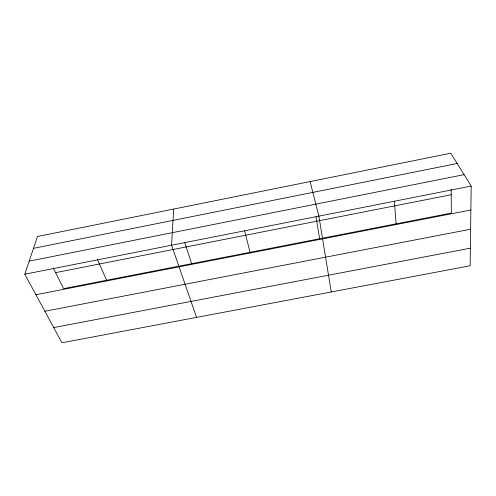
<?xml version="1.0" encoding="UTF-8"?>
<svg xmlns="http://www.w3.org/2000/svg" width="496" height="496" viewBox="0 0 496 496"><rect width="100%" height="100%" fill="white"/><g stroke="black" fill="none" stroke-linecap="round" stroke-linejoin="round"><path stroke-width="0.74" d="M471.2 186.068L470.134 265.769L61.944 342.786L24.8 274.207L37.442 236.511L450.808 153.214L471.2 186.068L24.8 274.207M173.687 209.058L171.566 245.229L196.54 317.39M33.474 248.335L457.188 163.494M29.183 261.138L464.113 174.648M55.589 272.645L451.193 194.742M35.91 294.723L470.878 209.988M44.869 311.265L470.623 229.226M53.717 327.589L470.369 248.174M53.221 267.933L63.618 288.635L451.36 213.075L451.143 189.336M97.563 259.842L106.888 280.897M184.704 242.519L191.673 263.68M244.602 230.807L250.232 252.972M310.093 181.567L318.866 216.144L331.247 291.977M315.964 216.795L319.629 238.743M394.388 201.233L396.118 224.552"/></g></svg>
